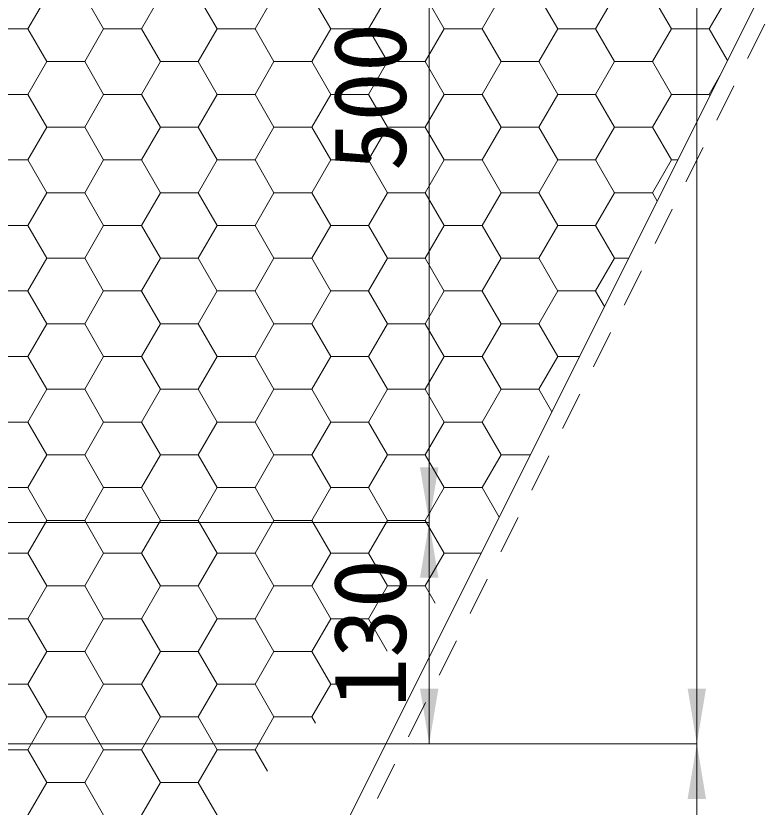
# Model space of a CAD drawing. Units: millimetres at full size, sheet at 1:30. Extents: x 47825 to 82541, y -23349 to -5561.
# Drawn here: x 53635 to 54072.1, y -10916.4 to -10451.5 of the extents above; entities that cross this region are included whole.
import ezdxf
from ezdxf.enums import TextEntityAlignment as Align

# ---------------------------------------------------------------- set-up
doc = ezdxf.new("R2010")
doc.units = ezdxf.units.MM
doc.header["$LTSCALE"] = 30
doc.linetypes.add('USER1', pattern=[1.35, 0.75, -0.6])
doc.layers.add('ハッチング', color=7, linetype='Continuous', lineweight=5)
doc.layers.add('寸法線', color=7, linetype='Continuous', lineweight=9)
doc.styles.add('ＭＳ ゴシック', font='')
doc.styles.get('ＭＳ ゴシック').set_extended_font_data('MS Gothic')

# ---------------------------------------------------------------- blocks, each defined once
blk = doc.blocks.new('filled_arrow')
at = {"color": 0, "linetype": 'Continuous', "lineweight": -2}
blk.add_solid([(7.5, 1.25), (0, 0), (7.5, -1.25)], dxfattribs=at)

msp = doc.modelspace()

# ---------------------------------------------------------------- linework, layer by layer
at = {"layer": 'ハッチング', "lineweight": 20}
msp.add_line((54167.33, -10249.14), (53652.33, -11279.14), dxfattribs=at)
at = {"layer": 'ハッチング'}
for p, q in [((53642.14, -10459.19), (53653.25, -10439.94)), ((53686.59, -10459.19), (53675.48, -10439.94)), ((53708.82, -10459.19), (53719.93, -10439.94)), ((53753.27, -10459.19), (53742.15, -10439.94)), ((53775.49, -10459.19), (53786.6, -10439.94)), ((53819.94, -10459.19), (53808.83, -10439.94)), ((53842.17, -10459.19), (53853.28, -10439.94)), ((53886.62, -10459.19), (53875.5, -10439.94)), ((53908.84, -10459.19), (53919.95, -10439.94)), ((53953.29, -10459.19), (53942.18, -10439.94)), ((53975.52, -10459.19), (53986.63, -10439.94)), ((54019.97, -10459.19), (54008.85, -10439.94)), ((54042.19, -10459.19), (54053.3, -10439.94)), ((53619.92, -10459.19), (53642.14, -10459.19)), ((53653.25, -10478.43), (53642.14, -10459.19)), ((53675.48, -10478.43), (53686.59, -10459.19)), ((53686.59, -10459.19), (53708.82, -10459.19)), ((53719.93, -10478.43), (53708.82, -10459.19)), ((53742.15, -10478.43), (53753.27, -10459.19)), ((53753.27, -10459.19), (53775.49, -10459.19)), ((53786.6, -10478.43), (53775.49, -10459.19)), ((53808.83, -10478.43), (53819.94, -10459.19)), ((53819.94, -10459.19), (53842.17, -10459.19)), ((53853.28, -10478.43), (53842.17, -10459.19)), ((53875.5, -10478.43), (53886.62, -10459.19)), ((53886.62, -10459.19), (53908.84, -10459.19)), ((53919.95, -10478.43), (53908.84, -10459.19)), ((53942.18, -10478.43), (53953.29, -10459.19)), ((53953.29, -10459.19), (53975.52, -10459.19)), ((53986.63, -10478.43), (53975.52, -10459.19)), ((54008.85, -10478.43), (54019.97, -10459.19)), ((54019.97, -10459.19), (54042.19, -10459.19)), ((54052.97, -10477.86), (54042.19, -10459.19)), ((53642.14, -10497.68), (53653.25, -10478.43)), ((53653.25, -10478.43), (53675.48, -10478.43)), ((53686.59, -10497.68), (53675.48, -10478.43)), ((53708.82, -10497.68), (53719.93, -10478.43)), ((53719.93, -10478.43), (53742.15, -10478.43)), ((53753.27, -10497.68), (53742.15, -10478.43)), ((53775.49, -10497.68), (53786.6, -10478.43)), ((53786.6, -10478.43), (53808.83, -10478.43)), ((53819.94, -10497.68), (53808.83, -10478.43)), ((53842.17, -10497.68), (53853.28, -10478.43)), ((53853.28, -10478.43), (53875.5, -10478.43)), ((53886.62, -10497.68), (53875.5, -10478.43)), ((53908.84, -10497.68), (53919.95, -10478.43)), ((53919.95, -10478.43), (53942.18, -10478.43)), ((53953.29, -10497.68), (53942.18, -10478.43)), ((53975.52, -10497.68), (53986.63, -10478.43)), ((53986.63, -10478.43), (54008.85, -10478.43)), ((54019.97, -10497.68), (54008.85, -10478.43)), ((54042.19, -10497.68), (54048.7, -10486.41)), ((53619.92, -10497.68), (53642.14, -10497.68)), ((53653.25, -10516.93), (53642.14, -10497.68)), ((53675.48, -10516.93), (53686.59, -10497.68)), ((53686.59, -10497.68), (53708.82, -10497.68)), ((53719.93, -10516.93), (53708.82, -10497.68)), ((53742.15, -10516.93), (53753.27, -10497.68)), ((53753.27, -10497.68), (53775.49, -10497.68)), ((53786.6, -10516.93), (53775.49, -10497.68)), ((53808.83, -10516.93), (53819.94, -10497.68)), ((53819.94, -10497.68), (53842.17, -10497.68)), ((53853.28, -10516.93), (53842.17, -10497.68)), ((53875.5, -10516.93), (53886.62, -10497.68)), ((53886.62, -10497.68), (53908.84, -10497.68)), ((53919.95, -10516.93), (53908.84, -10497.68)), ((53942.18, -10516.93), (53953.29, -10497.68)), ((53953.29, -10497.68), (53975.52, -10497.68)), ((53986.63, -10516.93), (53975.52, -10497.68)), ((54008.85, -10516.93), (54019.97, -10497.68)), ((54019.97, -10497.68), (54042.19, -10497.68)), ((54042.66, -10498.49), (54042.19, -10497.68)), ((53642.14, -10536.18), (53653.25, -10516.93)), ((53653.25, -10516.93), (53675.48, -10516.93)), ((53686.59, -10536.18), (53675.48, -10516.93)), ((53708.82, -10536.18), (53719.93, -10516.93)), ((53719.93, -10516.93), (53742.15, -10516.93)), ((53753.27, -10536.18), (53742.15, -10516.93)), ((53775.49, -10536.18), (53786.6, -10516.93)), ((53786.6, -10516.93), (53808.83, -10516.93)), ((53819.94, -10536.18), (53808.83, -10516.93)), ((53842.17, -10536.18), (53853.28, -10516.93)), ((53853.28, -10516.93), (53875.5, -10516.93)), ((53886.62, -10536.18), (53875.5, -10516.93)), ((53908.84, -10536.18), (53919.95, -10516.93)), ((53919.95, -10516.93), (53942.18, -10516.93)), ((53953.29, -10536.18), (53942.18, -10516.93)), ((53975.52, -10536.18), (53986.63, -10516.93)), ((53986.63, -10516.93), (54008.85, -10516.93)), ((54019.97, -10536.18), (54008.85, -10516.93)), ((53619.92, -10536.18), (53642.14, -10536.18)), ((53653.25, -10555.42), (53642.14, -10536.18)), ((53675.48, -10555.42), (53686.59, -10536.18)), ((53686.59, -10536.18), (53708.82, -10536.18)), ((53719.93, -10555.42), (53708.82, -10536.18)), ((53742.15, -10555.42), (53753.27, -10536.18)), ((53753.27, -10536.18), (53775.49, -10536.18)), ((53786.6, -10555.42), (53775.49, -10536.18)), ((53808.83, -10555.42), (53819.94, -10536.18)), ((53819.94, -10536.18), (53842.17, -10536.18)), ((53853.28, -10555.42), (53842.17, -10536.18)), ((53875.5, -10555.42), (53886.62, -10536.18)), ((53886.62, -10536.18), (53908.84, -10536.18)), ((53919.95, -10555.42), (53908.84, -10536.18)), ((53942.18, -10555.42), (53953.29, -10536.18)), ((53953.29, -10536.18), (53975.52, -10536.18)), ((53986.63, -10555.42), (53975.52, -10536.18)), ((54008.85, -10555.42), (54019.97, -10536.18)), ((54019.97, -10536.18), (54023.82, -10536.18)), ((53642.14, -10574.67), (53653.25, -10555.42)), ((53653.25, -10555.42), (53675.48, -10555.42)), ((53686.59, -10574.67), (53675.48, -10555.42)), ((53708.82, -10574.67), (53719.93, -10555.42)), ((53719.93, -10555.42), (53742.15, -10555.42)), ((53753.27, -10574.67), (53742.15, -10555.42)), ((53775.49, -10574.67), (53786.6, -10555.42)), ((53786.6, -10555.42), (53808.83, -10555.42)), ((53819.94, -10574.67), (53808.83, -10555.42)), ((53842.17, -10574.67), (53853.28, -10555.42)), ((53853.28, -10555.42), (53875.5, -10555.42)), ((53886.62, -10574.67), (53875.5, -10555.42)), ((53908.84, -10574.67), (53919.95, -10555.42)), ((53919.95, -10555.42), (53942.18, -10555.42)), ((53953.29, -10574.67), (53942.18, -10555.42)), ((53975.52, -10574.67), (53986.63, -10555.42)), ((53986.63, -10555.42), (54008.85, -10555.42)), ((54011.71, -10560.38), (54008.85, -10555.42)), ((53619.92, -10574.67), (53642.14, -10574.67)), ((53653.25, -10593.92), (53642.14, -10574.67)), ((53675.48, -10593.92), (53686.59, -10574.67)), ((53686.59, -10574.67), (53708.82, -10574.67)), ((53719.93, -10593.92), (53708.82, -10574.67)), ((53742.15, -10593.92), (53753.27, -10574.67)), ((53753.27, -10574.67), (53775.49, -10574.67)), ((53786.6, -10593.92), (53775.49, -10574.67)), ((53808.83, -10593.92), (53819.94, -10574.67)), ((53819.94, -10574.67), (53842.17, -10574.67)), ((53853.28, -10593.92), (53842.17, -10574.67)), ((53875.5, -10593.92), (53886.62, -10574.67)), ((53886.62, -10574.67), (53908.84, -10574.67)), ((53919.95, -10593.92), (53908.84, -10574.67)), ((53942.18, -10593.92), (53953.29, -10574.67)), ((53953.29, -10574.67), (53975.52, -10574.67)), ((53986.63, -10593.92), (53975.52, -10574.67)), ((53642.14, -10613.16), (53653.25, -10593.92)), ((53653.25, -10593.92), (53675.48, -10593.92)), ((53686.59, -10613.17), (53675.48, -10593.92)), ((53708.82, -10613.16), (53719.93, -10593.92)), ((53719.93, -10593.92), (53742.15, -10593.92)), ((53753.27, -10613.17), (53742.15, -10593.92)), ((53775.49, -10613.16), (53786.6, -10593.92)), ((53786.6, -10593.92), (53808.83, -10593.92)), ((53819.94, -10613.17), (53808.83, -10593.92)), ((53842.17, -10613.16), (53853.28, -10593.92)), ((53853.28, -10593.92), (53875.5, -10593.92)), ((53886.62, -10613.17), (53875.5, -10593.92)), ((53908.84, -10613.16), (53919.95, -10593.92)), ((53919.95, -10593.92), (53942.18, -10593.92)), ((53953.29, -10613.17), (53942.18, -10593.92)), ((53975.52, -10613.16), (53986.63, -10593.92)), ((53986.63, -10593.92), (53994.94, -10593.92)), ((53619.92, -10613.16), (53642.14, -10613.16)), ((53653.25, -10632.41), (53642.14, -10613.17)), ((53675.48, -10632.41), (53686.59, -10613.16)), ((53686.59, -10613.16), (53708.82, -10613.16)), ((53719.93, -10632.41), (53708.82, -10613.17)), ((53742.15, -10632.41), (53753.27, -10613.16)), ((53753.27, -10613.16), (53775.49, -10613.16)), ((53786.6, -10632.41), (53775.49, -10613.17)), ((53808.83, -10632.41), (53819.94, -10613.16)), ((53819.94, -10613.16), (53842.17, -10613.16)), ((53853.28, -10632.41), (53842.17, -10613.17)), ((53875.5, -10632.41), (53886.62, -10613.16)), ((53886.62, -10613.16), (53908.84, -10613.16)), ((53919.95, -10632.41), (53908.84, -10613.17)), ((53942.18, -10632.41), (53953.29, -10613.16)), ((53953.29, -10613.16), (53975.52, -10613.16)), ((53980.77, -10622.27), (53975.52, -10613.17)), ((53642.14, -10651.66), (53653.25, -10632.41)), ((53653.25, -10632.41), (53675.48, -10632.41)), ((53686.59, -10651.66), (53675.48, -10632.41)), ((53708.82, -10651.66), (53719.93, -10632.41)), ((53719.93, -10632.41), (53742.15, -10632.41)), ((53753.27, -10651.66), (53742.15, -10632.41)), ((53775.49, -10651.66), (53786.6, -10632.41)), ((53786.6, -10632.41), (53808.83, -10632.41)), ((53819.94, -10651.66), (53808.83, -10632.41)), ((53842.17, -10651.66), (53853.28, -10632.41)), ((53853.28, -10632.41), (53875.5, -10632.41)), ((53886.62, -10651.66), (53875.5, -10632.41)), ((53908.84, -10651.66), (53919.95, -10632.41)), ((53919.95, -10632.41), (53942.18, -10632.41)), ((53953.29, -10651.66), (53942.18, -10632.41)), ((53619.92, -10651.66), (53642.14, -10651.66)), ((53653.25, -10670.91), (53642.14, -10651.66)), ((53675.48, -10670.91), (53686.59, -10651.66)), ((53686.59, -10651.66), (53708.82, -10651.66)), ((53719.93, -10670.91), (53708.82, -10651.66)), ((53742.15, -10670.91), (53753.27, -10651.66)), ((53753.27, -10651.66), (53775.49, -10651.66)), ((53786.6, -10670.91), (53775.49, -10651.66)), ((53808.83, -10670.91), (53819.94, -10651.66)), ((53819.94, -10651.66), (53842.17, -10651.66)), ((53853.28, -10670.91), (53842.17, -10651.66)), ((53875.5, -10670.91), (53886.62, -10651.66)), ((53886.62, -10651.66), (53908.84, -10651.66)), ((53919.95, -10670.91), (53908.84, -10651.66)), ((53942.18, -10670.91), (53953.29, -10651.66)), ((53953.29, -10651.66), (53966.07, -10651.66)), ((53642.14, -10690.15), (53653.25, -10670.91)), ((53653.25, -10670.91), (53675.48, -10670.91)), ((53686.59, -10690.15), (53675.48, -10670.91)), ((53708.82, -10690.15), (53719.93, -10670.91)), ((53719.93, -10670.91), (53742.15, -10670.91)), ((53753.27, -10690.15), (53742.15, -10670.91)), ((53775.49, -10690.15), (53786.6, -10670.91)), ((53786.6, -10670.91), (53808.83, -10670.91)), ((53819.94, -10690.15), (53808.83, -10670.91)), ((53842.17, -10690.15), (53853.28, -10670.91)), ((53853.28, -10670.91), (53875.5, -10670.91)), ((53886.62, -10690.15), (53875.5, -10670.91)), ((53908.84, -10690.15), (53919.95, -10670.91)), ((53919.95, -10670.91), (53942.18, -10670.91)), ((53949.83, -10684.15), (53942.18, -10670.91)), ((53619.92, -10690.15), (53642.14, -10690.15)), ((53653.25, -10709.4), (53642.14, -10690.15)), ((53675.48, -10709.4), (53686.59, -10690.15)), ((53686.59, -10690.15), (53708.82, -10690.15)), ((53719.93, -10709.4), (53708.82, -10690.15)), ((53742.15, -10709.4), (53753.27, -10690.15)), ((53753.27, -10690.15), (53775.49, -10690.15)), ((53786.6, -10709.4), (53775.49, -10690.15)), ((53808.83, -10709.4), (53819.94, -10690.15)), ((53819.94, -10690.15), (53842.17, -10690.15)), ((53853.28, -10709.4), (53842.17, -10690.15)), ((53875.5, -10709.4), (53886.62, -10690.15)), ((53886.62, -10690.15), (53908.84, -10690.15)), ((53919.95, -10709.4), (53908.84, -10690.15)), ((53642.14, -10728.65), (53653.25, -10709.4)), ((53653.25, -10709.4), (53675.48, -10709.4)), ((53686.59, -10728.65), (53675.48, -10709.4)), ((53708.82, -10728.65), (53719.93, -10709.4)), ((53719.93, -10709.4), (53742.15, -10709.4)), ((53753.27, -10728.65), (53742.15, -10709.4)), ((53775.49, -10728.65), (53786.6, -10709.4)), ((53786.6, -10709.4), (53808.83, -10709.4)), ((53819.94, -10728.65), (53808.83, -10709.4)), ((53842.17, -10728.65), (53853.28, -10709.4)), ((53853.28, -10709.4), (53875.5, -10709.4)), ((53886.62, -10728.65), (53875.5, -10709.4)), ((53908.84, -10728.65), (53919.95, -10709.4)), ((53919.95, -10709.4), (53937.2, -10709.4)), ((53619.92, -10728.65), (53642.14, -10728.65)), ((53653.25, -10747.9), (53642.14, -10728.65)), ((53675.48, -10747.9), (53686.59, -10728.65)), ((53686.59, -10728.65), (53708.82, -10728.65)), ((53719.93, -10747.9), (53708.82, -10728.65)), ((53742.15, -10747.9), (53753.27, -10728.65)), ((53753.27, -10728.65), (53775.49, -10728.65)), ((53786.6, -10747.9), (53775.49, -10728.65)), ((53808.83, -10747.9), (53819.94, -10728.65)), ((53819.94, -10728.65), (53842.17, -10728.65)), ((53853.28, -10747.9), (53842.17, -10728.65)), ((53875.5, -10747.9), (53886.62, -10728.65)), ((53886.62, -10728.65), (53908.84, -10728.65)), ((53918.88, -10746.04), (53908.84, -10728.65)), ((53642.14, -10767.14), (53653.25, -10747.9)), ((53653.25, -10747.9), (53675.48, -10747.9)), ((53686.59, -10767.14), (53675.48, -10747.9)), ((53708.82, -10767.14), (53719.93, -10747.9)), ((53719.93, -10747.9), (53742.15, -10747.9)), ((53753.27, -10767.14), (53742.15, -10747.9)), ((53775.49, -10767.14), (53786.6, -10747.9)), ((53786.6, -10747.9), (53808.83, -10747.9)), ((53819.94, -10767.14), (53808.83, -10747.9)), ((53842.17, -10767.14), (53853.28, -10747.9)), ((53853.28, -10747.9), (53875.5, -10747.9)), ((53886.62, -10767.14), (53875.5, -10747.9)), ((53619.92, -10767.14), (53642.14, -10767.14)), ((53653.25, -10786.39), (53642.14, -10767.14)), ((53675.48, -10786.39), (53686.59, -10767.14)), ((53686.59, -10767.14), (53708.82, -10767.14)), ((53719.93, -10786.39), (53708.82, -10767.14)), ((53742.15, -10786.39), (53753.27, -10767.14)), ((53753.27, -10767.14), (53775.49, -10767.14)), ((53786.6, -10786.39), (53775.49, -10767.14)), ((53808.83, -10786.39), (53819.94, -10767.14)), ((53819.94, -10767.14), (53842.17, -10767.14)), ((53853.28, -10786.39), (53842.17, -10767.14)), ((53875.5, -10786.39), (53886.62, -10767.14)), ((53886.62, -10767.14), (53908.33, -10767.14)), ((53642.14, -10805.64), (53653.25, -10786.39)), ((53653.25, -10786.39), (53675.48, -10786.39)), ((53686.59, -10805.64), (53675.48, -10786.39)), ((53708.82, -10805.64), (53719.93, -10786.39)), ((53719.93, -10786.39), (53742.15, -10786.39)), ((53753.27, -10805.64), (53742.15, -10786.39)), ((53775.49, -10805.64), (53786.6, -10786.39)), ((53786.6, -10786.39), (53808.83, -10786.39)), ((53819.94, -10805.64), (53808.83, -10786.39)), ((53842.17, -10805.64), (53853.28, -10786.39)), ((53853.28, -10786.39), (53875.5, -10786.39)), ((53881.37, -10796.55), (53875.5, -10786.39)), ((53619.92, -10805.64), (53642.14, -10805.64)), ((53653.25, -10824.89), (53642.14, -10805.64)), ((53675.48, -10824.89), (53686.59, -10805.64)), ((53686.59, -10805.64), (53708.82, -10805.64)), ((53719.93, -10824.89), (53708.82, -10805.64)), ((53742.15, -10824.89), (53753.27, -10805.64)), ((53753.27, -10805.64), (53775.49, -10805.64)), ((53786.6, -10824.89), (53775.49, -10805.64)), ((53808.83, -10824.89), (53819.94, -10805.64)), ((53819.94, -10805.64), (53842.17, -10805.64)), ((53853.19, -10824.73), (53842.17, -10805.64)), ((53642.14, -10844.13), (53653.25, -10824.89)), ((53653.25, -10824.89), (53675.48, -10824.89)), ((53686.59, -10844.13), (53675.48, -10824.89)), ((53708.82, -10844.13), (53719.93, -10824.89)), ((53719.93, -10824.89), (53742.15, -10824.89)), ((53753.27, -10844.13), (53742.15, -10824.89)), ((53775.49, -10844.13), (53786.6, -10824.89)), ((53786.6, -10824.89), (53808.83, -10824.89)), ((53819.94, -10844.13), (53808.83, -10824.89)), ((53619.92, -10844.13), (53642.14, -10844.13)), ((53653.25, -10863.38), (53642.14, -10844.13)), ((53675.48, -10863.38), (53686.59, -10844.13)), ((53686.59, -10844.13), (53708.82, -10844.13)), ((53719.93, -10863.38), (53708.82, -10844.13)), ((53742.15, -10863.38), (53753.27, -10844.13)), ((53753.27, -10844.13), (53775.49, -10844.13)), ((53786.6, -10863.38), (53775.49, -10844.13)), ((53808.83, -10863.38), (53819.94, -10844.13)), ((53819.94, -10844.13), (53833.78, -10844.13)), ((53642.14, -10882.63), (53653.25, -10863.38)), ((53653.25, -10863.38), (53675.48, -10863.38)), ((53686.59, -10882.63), (53675.48, -10863.38)), ((53708.82, -10882.63), (53719.93, -10863.38)), ((53719.93, -10863.38), (53742.15, -10863.38)), ((53753.27, -10882.63), (53742.15, -10863.38)), ((53775.49, -10882.63), (53786.6, -10863.38)), ((53786.6, -10863.38), (53808.83, -10863.38)), ((53810.92, -10867), (53808.83, -10863.38)), ((53619.92, -10882.63), (53642.14, -10882.63)), ((53653.25, -10901.88), (53642.14, -10882.63)), ((53675.48, -10901.88), (53686.59, -10882.63)), ((53686.59, -10882.63), (53708.82, -10882.63)), ((53719.93, -10901.88), (53708.82, -10882.63)), ((53742.15, -10901.88), (53753.27, -10882.63)), ((53753.27, -10882.63), (53775.49, -10882.63)), ((53782.74, -10895.18), (53775.49, -10882.63)), ((53642.14, -10921.12), (53653.25, -10901.88)), ((53653.25, -10901.88), (53675.48, -10901.88)), ((53686.59, -10921.12), (53675.48, -10901.88)), ((53708.82, -10921.12), (53719.93, -10901.88)), ((53719.93, -10901.88), (53742.15, -10901.88)), ((53753.27, -10921.12), (53742.15, -10901.88))]:
    msp.add_line(p, q, dxfattribs=at)
at = {"layer": 'ハッチング', "linetype": 'USER1', "lineweight": 9}
msp.add_lwpolyline([(53352.33, -10239.14), (54183.51, -10239.14), (53708.51, -11189.14), (52196.15, -11189.14), (51721.15, -10239.14), (52552.33, -10239.14)], dxfattribs=at)
at = {"layer": '寸法線'}
for p, q in [((54034.94, -10879.14), (54034.94, -9749.14)), ((53877.79, -10749.14), (53877.79, -10249.14)), ((53402.33, -10749.14), (53877.79, -10749.14)), ((53402.33, -10749.14), (53877.79, -10749.14)), ((53877.79, -10749.14), (53877.79, -10879.14)), ((53402.33, -10879.14), (54034.94, -10879.14)), ((53402.33, -10879.14), (53877.79, -10879.14)), ((53752.33, -10879.14), (54034.94, -10879.14)), ((54034.94, -10879.14), (54034.94, -11179.14))]:
    msp.add_line(p, q, dxfattribs=at)

# ---------------------------------------------------------------- block references
at = {"layer": '寸法線', "xscale": 4.33, "yscale": 4.33}
for p, rotation in [((53877.79, -10749.14), 90), ((53877.79, -10749.14), 270), ((53877.79, -10879.14), 90), ((54034.94, -10879.14), 90), ((54034.94, -10879.14), 270)]:
    msp.add_blockref('filled_arrow', p, dxfattribs=dict(at, rotation=rotation))

# ---------------------------------------------------------------- texts
at = {"layer": '寸法線', "style": 'ＭＳ ゴシック'}
for s, p in [('500', (53842.79, -10499.14)), ('130', (53842.79, -10814.14))]:
    msp.add_text(s, height=42.72, rotation=90, dxfattribs=at).set_placement(p, align=Align.MIDDLE_CENTER)

doc.saveas('drawing.dxf')
